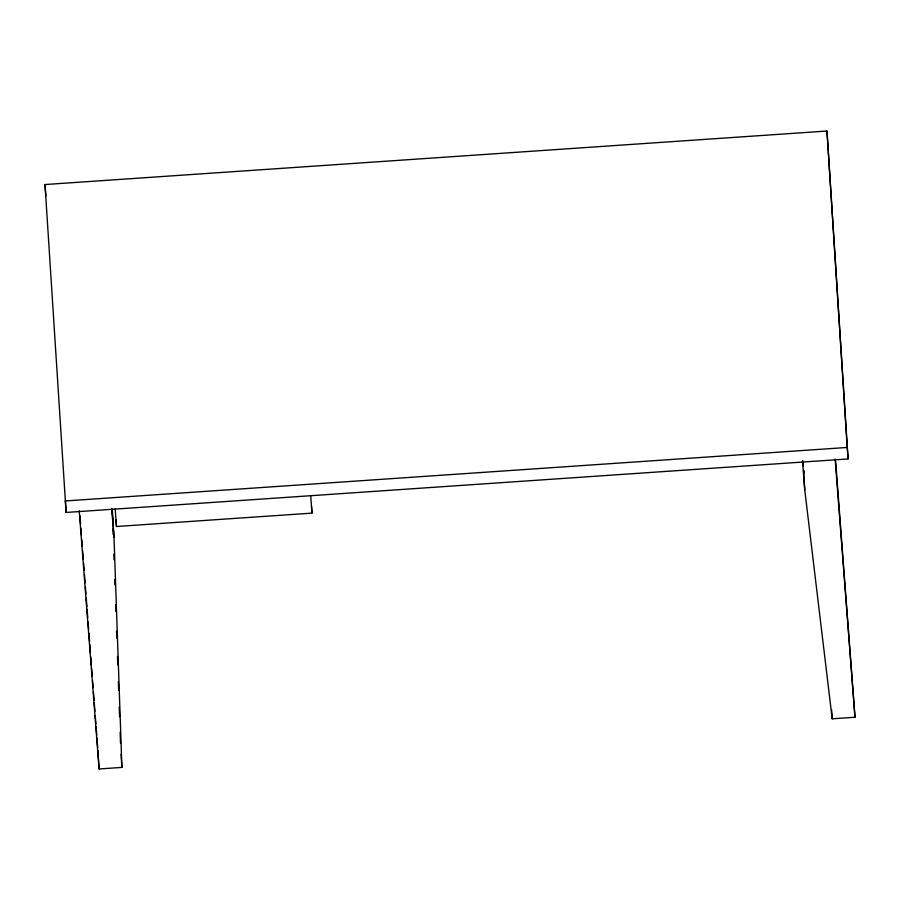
<?xml version="1.0" encoding="UTF-8"?>
<svg xmlns="http://www.w3.org/2000/svg" width="900" height="900" viewBox="0 0 900 900"><rect width="100%" height="100%" fill="white"/><g stroke="black" fill="none" stroke-linecap="round" stroke-linejoin="round"><path stroke-width="1.35" d="M45 184.545L826.976 131.029L848.092 458.944L66.116 512.449L45 184.545L45.889 196.02M65.227 500.963L847.204 447.457L848.092 458.944M115.2 508.928L116.46 526.5L311.963 513.124L311.524 506.272M79.222 510.784L99.09 768.971L121.905 767.408L113.996 537.064L112.32 510.694L112.657 520.504M802.541 461.081L804.746 489.791L832.196 718.808L855 717.244L835.639 461.194M803.88 470.396L804.206 473.175M835.133 459.056L855 717.244M802.845 460.688L803.239 466.2M310.691 495.551L311.963 513.124M111.791 508.354L113.996 537.064M79.942 515.711L80.584 524.104M80.91 528.289L81.439 535.286M81.765 539.471L82.305 546.457M82.62 550.654L83.261 559.046M83.587 563.231L84.116 570.217M84.442 574.414L85.084 582.795M85.399 586.991L85.939 593.977M86.254 598.174L86.895 606.555M87.109 609.356L87.75 617.738M88.076 621.934L88.605 628.92M88.931 633.116L89.573 641.498M89.786 644.299L90.427 652.68M90.742 656.876L91.384 665.258M91.597 668.048L92.239 676.44M92.565 680.636L93.105 687.623M93.42 691.808L94.061 700.2M94.275 702.99L94.916 711.383M95.242 715.567L95.884 723.96M96.097 726.75L96.739 735.143M96.953 737.933L97.695 747.72M826.976 131.029L847.204 447.457M831.6 709.571L832.196 718.808M803.498 470.363L804.746 489.791M116.021 519.649L116.46 526.5M121.061 754.222L121.905 767.408M97.909 750.51L99.09 768.971M65.396 501.244L66.116 512.449M112.961 528.908L113.153 534.521M113.85 554.141L114.041 559.744M114.739 579.364L114.93 584.966M115.627 604.597L115.875 611.606M116.561 631.226L116.809 638.235M117.461 656.449L117.754 664.864M118.35 681.671L118.642 690.086M119.239 706.905L119.587 716.715M120.127 732.127L120.521 743.344"/></g></svg>
